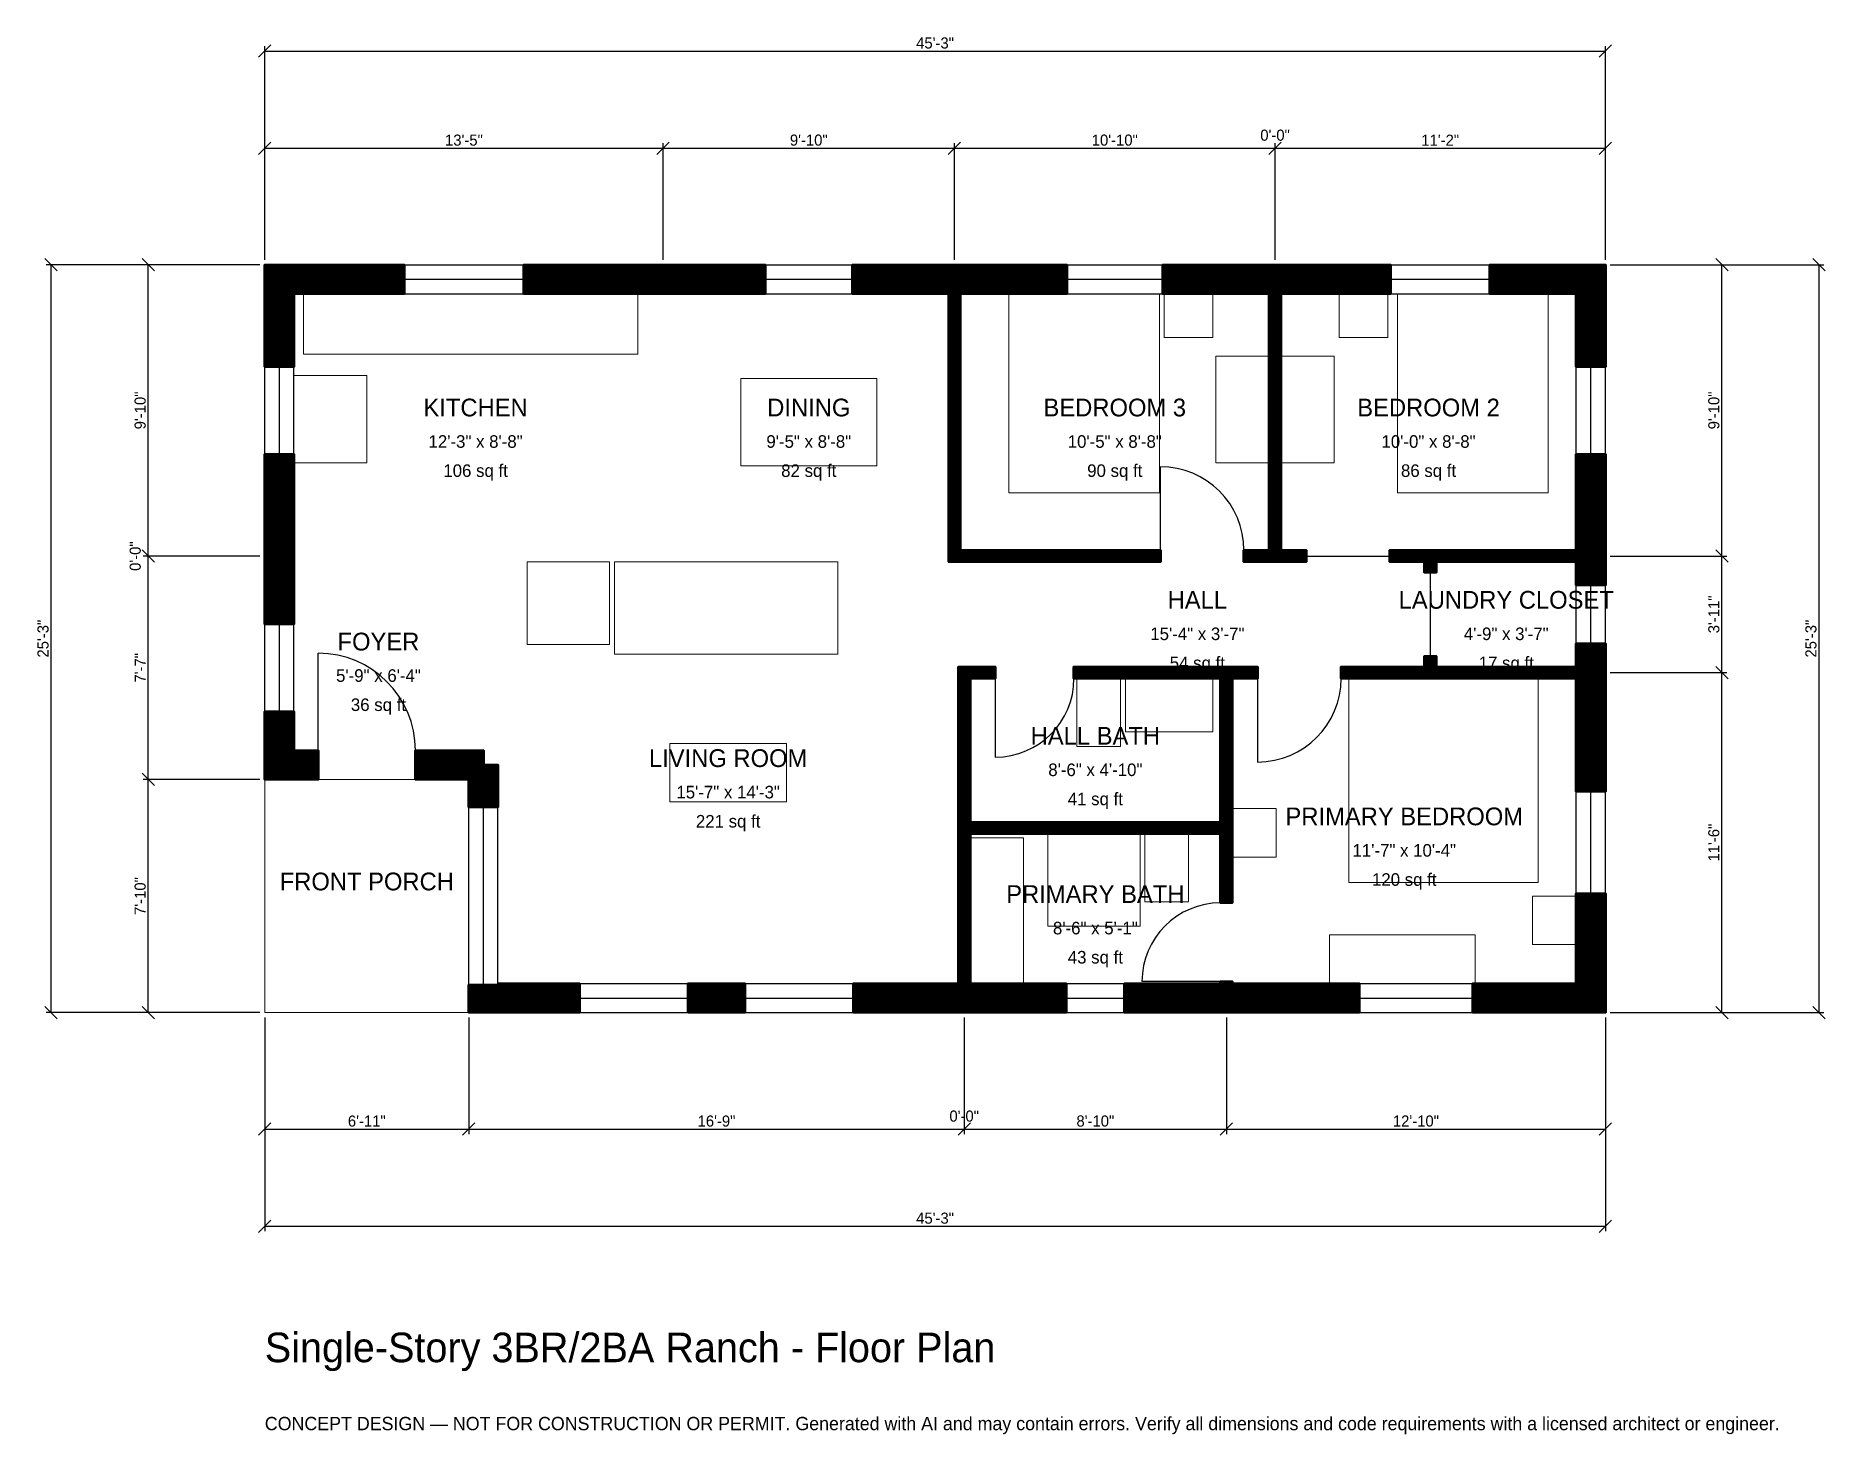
# Model space of a CAD drawing. Header units: inches. Extents: x -93 to 632, y -171 to 396.
import ezdxf
from ezdxf.enums import TextEntityAlignment as Align

# ---------------------------------------------------------------- set-up
doc = ezdxf.new("R2010")
doc.units = ezdxf.units.IN
doc.header["$MEASUREMENT"] = 0
doc.linetypes.add('DASHED', pattern=[0.6, 0.5, -0.1])
for name, color, linetype, lineweight in [('A-ANNO-DIMS', 1, 'Continuous', 13), ('A-ANNO-TEXT', 7, 'Continuous', 18), ('A-AREA-IDEN', 7, 'Continuous', 18), ('A-DOOR', 2, 'Continuous', 25), ('A-FLOR-FIXT', 9, 'Continuous', 13), ('A-FURN', 9, 'Continuous', 13), ('A-GLAZ', 4, 'Continuous', 25), ('A-SITE-PAVE', 8, 'Continuous', 13), ('A-WALL', 7, 'Continuous', 50), ('A-WALL-PATT', 8, 'Continuous', 13)]:
    doc.layers.add(name, color=color, linetype=linetype, lineweight=lineweight)
doc.dimstyles.new('PLAN', dxfattribs={"dimtxt": 4.5, "dimasz": 3, "dimexe": 2, "dimexo": 2, "dimgap": 1, "dimtad": 1, "dimdec": 0, "dimlunit": 4, "dimtsz": 2.5, "dimcen": 2.5, "dimclrd": 1, "dimclre": 1, "dimazin": 3, "dimtfac": 1, "dimtmove": 0, "dimatfit": 3})

msp = doc.modelspace()

# ---------------------------------------------------------------- hatches: boundary and pattern name
at = {"layer": 'A-WALL-PATT'}
h = msp.add_hatch(dxfattribs=at)
h.set_pattern_fill('ANSI31', color=8, scale=0.8)
h.paths.add_polyline_path([(387.4016, 0), (387.4016, 0), (383.8583, 0), (348.4252, 0), (348.4252, 11.811), (383.8583, 11.811), (387.4016, 11.811), (387.4016, 12.5984), (392.126, 12.5984), (392.126, 11.811), (395.6693, 11.811), (443.5039, 11.811), (443.5039, 0), (395.6693, 0), (392.126, 0), (392.126, 0), (387.4016, 0)])
h.paths.add_polyline_path([(289.3701, 0), (285.8268, 0), (285.8268, 0), (281.1024, 0), (281.1024, 0), (277.5591, 0), (238.5827, 0), (238.5827, 11.811), (277.5591, 11.811), (281.1024, 11.811), (281.1024, 72.4409), (281.1024, 77.1654), (281.1024, 140.1575), (281.1024, 140.1575), (285.8268, 140.1575), (296.063, 140.1575), (296.063, 135.4331), (285.8268, 135.4331), (285.8268, 77.1654), (387.4016, 77.1654), (387.4016, 135.4331), (327.9528, 135.4331), (327.9528, 140.1575), (387.4016, 140.1575), (392.126, 140.1575), (402.3622, 140.1575), (402.3622, 135.4331), (392.126, 135.4331), (392.126, 77.1654), (392.126, 72.4409), (392.126, 44.4882), (387.4016, 44.4882), (387.4016, 72.4409), (285.8268, 72.4409), (285.8268, 11.811), (289.3701, 11.811), (324.8031, 11.811), (324.8031, 0), (289.3701, 0)])
h.paths.add_polyline_path([(171.6535, 0), (171.6535, 11.811), (194.4882, 11.811), (194.4882, 0), (171.6535, 0)])
h.paths.add_polyline_path([(94.4882, 0), (94.4882, 0), (82.6772, 0), (82.6772, 0), (82.6771, 0), (82.6771, 11.2205), (94.8819, 11.2205), (94.8819, 11.811), (127.5591, 11.811), (127.5591, 0), (94.4882, 0)])
h.paths.add_polyline_path([(82.6772, 94.4882), (61.0236, 94.4882), (61.0236, 106.2992), (88.5827, 106.2992), (88.5827, 100.3937), (94.4882, 100.3937), (94.4882, 83.2677), (82.6772, 83.2677), (82.6772, 94.4882)])
h.paths.add_polyline_path([(11.811, 94.4882), (11.811, 94.4881), (0, 94.4881), (0, 94.4882), (0, 94.4882), (0, 106.2992), (0, 106.2992), (0, 122.0472), (11.811, 122.0472), (11.811, 106.2992), (21.6535, 106.2992), (21.6535, 94.4882), (11.811, 94.4882)])
h.paths.add_polyline_path([(0, 179.1339), (0, 190.9449), (0, 226.378), (11.811, 226.378), (11.811, 190.9449), (11.811, 179.1339), (11.811, 157.4803), (0, 157.4803), (0, 179.1339)])
h.paths.add_polyline_path([(0, 291.3386), (0, 291.3386), (0, 303.1496), (0, 303.1496), (0, 303.1496), (11.811, 303.1496), (11.811, 303.1496), (56.4961, 303.1496), (56.4961, 291.3386), (11.811, 291.3386), (11.811, 261.811), (0, 261.811), (0, 291.3386)])
h.paths.add_polyline_path([(155.5118, 303.1496), (167.3228, 303.1496), (202.7559, 303.1496), (202.7559, 291.3386), (167.3228, 291.3386), (155.5118, 291.3386), (104.9213, 291.3386), (104.9213, 303.1496), (155.5118, 303.1496)])
h.paths.add_polyline_path([(273.622, 303.1496), (277.1654, 303.1496), (277.1654, 303.1496), (281.8898, 303.1496), (281.8898, 303.1496), (285.4331, 303.1496), (325, 303.1496), (325, 291.3386), (285.4331, 291.3386), (281.8898, 291.3386), (281.8898, 187.4016), (285.8268, 187.4016), (362.9921, 187.4016), (362.9921, 182.6772), (285.8268, 182.6772), (281.8898, 182.6772), (281.1024, 182.6772), (277.1654, 182.6772), (277.1654, 187.4016), (277.1654, 291.3386), (273.622, 291.3386), (238.189, 291.3386), (238.189, 303.1496), (273.622, 303.1496)])
h.paths.add_polyline_path([(403.5433, 303.1496), (407.0866, 303.1496), (407.0866, 303.1496), (411.811, 303.1496), (411.811, 303.1496), (415.3543, 303.1496), (456.2992, 303.1496), (456.2992, 291.3386), (415.3543, 291.3386), (411.811, 291.3386), (411.811, 187.4016), (422.0472, 187.4016), (422.0472, 182.6772), (411.811, 182.6772), (407.0866, 182.6772), (407.0866, 182.6772), (396.8504, 182.6772), (396.8504, 187.4016), (407.0866, 187.4016), (407.0866, 291.3386), (403.5433, 291.3386), (363.9764, 291.3386), (363.9764, 303.1496), (403.5433, 303.1496)])
h.paths.add_polyline_path([(531.4961, 303.1496), (531.4961, 303.1496), (543.3071, 303.1496), (543.3071, 303.1496), (543.3071, 303.1496), (543.3071, 291.3386), (543.3071, 291.3386), (543.3071, 261.811), (531.4961, 261.811), (531.4961, 291.3386), (496.4567, 291.3386), (496.4567, 303.1496), (531.4961, 303.1496)])
h.paths.add_polyline_path([(543.3071, 190.9449), (543.3071, 187.4016), (543.3071, 187.4016), (543.3071, 182.6772), (543.3071, 182.6772), (543.3071, 179.1339), (543.3071, 173.2283), (531.4961, 173.2283), (531.4961, 179.1339), (531.4961, 182.6772), (474.8031, 182.6772), (474.8031, 178.3465), (470.0787, 178.3465), (470.0787, 182.6772), (455.9055, 182.6772), (455.9055, 187.4016), (470.0787, 187.4016), (474.8031, 187.4016), (531.4961, 187.4016), (531.4961, 190.9449), (531.4961, 226.378), (543.3071, 226.378), (543.3071, 190.9449)])
h.paths.add_polyline_path([(543.3071, 143.7008), (543.3071, 140.1575), (543.3071, 140.1575), (543.3071, 135.4331), (543.3071, 135.4331), (543.3071, 131.8898), (543.3071, 89.5669), (531.4961, 89.5669), (531.4961, 131.8898), (531.4961, 135.4331), (474.8031, 135.4331), (470.0787, 135.4331), (436.2205, 135.4331), (436.2205, 140.1575), (470.0787, 140.1575), (470.0787, 144.4882), (474.8031, 144.4882), (474.8031, 140.1575), (531.4961, 140.1575), (531.4961, 143.7008), (531.4961, 149.6063), (543.3071, 149.6063), (543.3071, 143.7008)])
h.paths.add_polyline_path([(543.3071, 11.811), (543.3071, 11.811), (543.3071, 0), (543.3071, 0), (543.3071, 0), (531.4961, 0), (531.4961, 0), (489.5669, 0), (489.5669, 11.811), (531.4961, 11.811), (531.4961, 48.2283), (543.3071, 48.2283), (543.3071, 11.811)])

# ---------------------------------------------------------------- linework, layer by layer
at = {"layer": 'A-DOOR'}
for p, q in [((362.9921, 187.4016), (362.9921, 221.2598)), ((422.0472, 185.0394), (455.9055, 185.0394)), ((472.4409, 144.4882), (472.4409, 178.3465)), ((21.6535, 106.2992), (21.6535, 145.6693)), ((296.063, 135.4331), (296.063, 103.5433)), ((402.3622, 135.4331), (402.3622, 101.5748)), ((387.4016, 12.5984), (355.5118, 12.5984))]:
    msp.add_line(p, q, dxfattribs=at)
for centre, radius, start, end in [((362.9921, 187.4016), 33.8583, 0, 90), ((21.6535, 106.2992), 39.3701, 0, 90), ((296.063, 135.4331), 31.8898, 270, 360), ((402.3622, 135.4331), 33.8583, 270, 360), ((387.4016, 12.5984), 31.8898, 90, 180)]:
    msp.add_arc(centre, radius, start, end, dxfattribs=at)
at = {"layer": 'A-FLOR-FIXT'}
for points in [[(15.748, 266.9291), (151.1811, 266.9291), (151.1811, 291.3386), (15.748, 291.3386)], [(329.1339, 107.874), (346.8504, 107.874), (346.8504, 135.4331), (329.1339, 135.4331)], [(348.8189, 113.7795), (384.252, 113.7795), (384.252, 135.4331), (348.8189, 135.4331)], [(285.8268, 11.811), (307.4803, 11.811), (307.4803, 70.8661), (285.8268, 70.8661)], [(317.3228, 35.0394), (354.7244, 35.0394), (354.7244, 72.4409), (317.3228, 72.4409)], [(356.6929, 44.8819), (374.4094, 44.8819), (374.4094, 72.4409), (356.6929, 72.4409)]]:
    msp.add_lwpolyline(points, close=True, dxfattribs=at)
at = {"layer": 'A-FURN'}
for points in [[(301.5748, 210.6299), (362.5984, 210.6299), (362.5984, 291.3386), (301.5748, 291.3386)], [(364.5669, 273.622), (384.252, 273.622), (384.252, 291.3386), (364.5669, 291.3386)], [(435.4331, 273.622), (455.1181, 273.622), (455.1181, 291.3386), (435.4331, 291.3386)], [(459.0551, 210.6299), (520.0787, 210.6299), (520.0787, 291.3386), (459.0551, 291.3386)], [(385.4331, 222.8346), (407.0866, 222.8346), (407.0866, 266.1417), (385.4331, 266.1417)], [(411.811, 222.8346), (433.4646, 222.8346), (433.4646, 266.1417), (411.811, 266.1417)], [(11.811, 222.8346), (41.3386, 222.8346), (41.3386, 258.2677), (11.811, 258.2677)], [(192.9134, 221.6535), (248.0315, 221.6535), (248.0315, 257.0866), (192.9134, 257.0866)], [(106.2992, 149.2126), (139.7638, 149.2126), (139.7638, 182.6772), (106.2992, 182.6772)], [(141.7323, 145.2756), (232.2835, 145.2756), (232.2835, 182.6772), (141.7323, 182.6772)], [(439.3701, 52.7559), (516.1417, 52.7559), (516.1417, 135.4331), (439.3701, 135.4331)], [(164.1732, 85.4331), (211.4173, 85.4331), (211.4173, 109.0551), (164.1732, 109.0551)], [(392.126, 62.9921), (409.8425, 62.9921), (409.8425, 82.6772), (392.126, 82.6772)], [(513.7795, 27.5591), (531.4961, 27.5591), (531.4961, 47.2441), (513.7795, 47.2441)], [(431.4961, 11.811), (490.5512, 11.811), (490.5512, 31.4961), (431.4961, 31.4961)]]:
    msp.add_lwpolyline(points, close=True, dxfattribs=at)
at = {"layer": 'A-GLAZ'}
for p, q in [((56.4961, 303.1496), (104.9213, 303.1496)), ((202.7559, 303.1496), (238.189, 303.1496)), ((325, 303.1496), (363.9764, 303.1496)), ((456.2992, 303.1496), (496.4567, 303.1496)), ((56.4961, 297.2441), (104.9213, 297.2441)), ((56.4961, 291.3386), (104.9213, 291.3386)), ((202.7559, 297.2441), (238.189, 297.2441)), ((202.7559, 291.3386), (238.189, 291.3386)), ((325, 297.2441), (363.9764, 297.2441)), ((325, 291.3386), (363.9764, 291.3386)), ((456.2992, 297.2441), (496.4567, 297.2441)), ((456.2992, 291.3386), (496.4567, 291.3386)), ((0, 226.378), (0, 261.811)), ((5.9055, 226.378), (5.9055, 261.811)), ((11.811, 226.378), (11.811, 261.811)), ((531.4961, 226.378), (531.4961, 261.811)), ((537.4016, 226.378), (537.4016, 261.811)), ((543.3071, 226.378), (543.3071, 261.811)), ((531.4961, 149.6063), (531.4961, 173.2283)), ((537.4016, 149.6063), (537.4016, 173.2283)), ((543.3071, 149.6063), (543.3071, 173.2283)), ((0, 122.0472), (0, 157.4803)), ((5.9055, 122.0472), (5.9055, 157.4803)), ((11.811, 122.0472), (11.811, 157.4803)), ((531.4961, 48.2283), (531.4961, 89.5669)), ((537.4016, 48.2283), (537.4016, 89.5669)), ((543.3071, 48.2283), (543.3071, 89.5669)), ((82.6772, 11.2205), (82.6772, 83.2677)), ((88.5827, 11.2205), (88.5827, 83.2677)), ((94.4882, 11.2205), (94.4882, 83.2677)), ((127.5591, 11.811), (171.6535, 11.811)), ((194.4882, 11.811), (238.5827, 11.811)), ((324.8031, 11.811), (348.4252, 11.811)), ((443.5039, 11.811), (489.5669, 11.811)), ((127.5591, 5.9055), (171.6535, 5.9055)), ((127.5591, 0), (171.6535, 0)), ((194.4882, 5.9055), (238.5827, 5.9055)), ((194.4882, 0), (238.5827, 0)), ((324.8031, 5.9055), (348.4252, 5.9055)), ((324.8031, 0), (348.4252, 0)), ((443.5039, 5.9055), (489.5669, 5.9055)), ((443.5039, 0), (489.5669, 0))]:
    msp.add_line(p, q, dxfattribs=at)
at = {"layer": 'A-SITE-PAVE', "linetype": 'DASHED'}
msp.add_lwpolyline([(0, 0), (82.6772, 0), (82.6772, 94.4882), (0, 94.4882)], close=True, dxfattribs=at)
at = {"layer": 'A-WALL'}
for points in [[(0, 291.3386), (0, 291.3386), (0, 303.1496), (0, 303.1496), (0, 303.1496), (11.811, 303.1496), (11.811, 303.1496), (56.4961, 303.1496), (56.4961, 291.3386), (11.811, 291.3386), (11.811, 261.811), (0, 261.811), (0, 291.3386)], [(155.5118, 303.1496), (167.3228, 303.1496), (202.7559, 303.1496), (202.7559, 291.3386), (167.3228, 291.3386), (155.5118, 291.3386), (104.9213, 291.3386), (104.9213, 303.1496), (155.5118, 303.1496)], [(273.622, 303.1496), (277.1654, 303.1496), (277.1654, 303.1496), (281.8898, 303.1496), (281.8898, 303.1496), (285.4331, 303.1496), (325, 303.1496), (325, 291.3386), (285.4331, 291.3386), (281.8898, 291.3386), (281.8898, 187.4016), (285.8268, 187.4016), (362.9921, 187.4016), (362.9921, 182.6772), (285.8268, 182.6772), (281.8898, 182.6772), (281.1024, 182.6772), (277.1654, 182.6772), (277.1654, 187.4016), (277.1654, 291.3386), (273.622, 291.3386), (238.189, 291.3386), (238.189, 303.1496), (273.622, 303.1496)], [(403.5433, 303.1496), (407.0866, 303.1496), (407.0866, 303.1496), (411.811, 303.1496), (411.811, 303.1496), (415.3543, 303.1496), (456.2992, 303.1496), (456.2992, 291.3386), (415.3543, 291.3386), (411.811, 291.3386), (411.811, 187.4016), (422.0472, 187.4016), (422.0472, 182.6772), (411.811, 182.6772), (407.0866, 182.6772), (407.0866, 182.6772), (396.8504, 182.6772), (396.8504, 187.4016), (407.0866, 187.4016), (407.0866, 291.3386), (403.5433, 291.3386), (363.9764, 291.3386), (363.9764, 303.1496), (403.5433, 303.1496)], [(531.4961, 303.1496), (531.4961, 303.1496), (543.3071, 303.1496), (543.3071, 303.1496), (543.3071, 303.1496), (543.3071, 291.3386), (543.3071, 291.3386), (543.3071, 261.811), (531.4961, 261.811), (531.4961, 291.3386), (496.4567, 291.3386), (496.4567, 303.1496), (531.4961, 303.1496)], [(0, 179.1339), (0, 190.9449), (0, 226.378), (11.811, 226.378), (11.811, 190.9449), (11.811, 179.1339), (11.811, 157.4803), (0, 157.4803), (0, 179.1339)], [(543.3071, 190.9449), (543.3071, 187.4016), (543.3071, 187.4016), (543.3071, 182.6772), (543.3071, 182.6772), (543.3071, 179.1339), (543.3071, 173.2283), (531.4961, 173.2283), (531.4961, 179.1339), (531.4961, 182.6772), (474.8031, 182.6772), (474.8031, 178.3465), (470.0787, 178.3465), (470.0787, 182.6772), (455.9055, 182.6772), (455.9055, 187.4016), (470.0787, 187.4016), (474.8031, 187.4016), (531.4961, 187.4016), (531.4961, 190.9449), (531.4961, 226.378), (543.3071, 226.378), (543.3071, 190.9449)], [(543.3071, 143.7008), (543.3071, 140.1575), (543.3071, 140.1575), (543.3071, 135.4331), (543.3071, 135.4331), (543.3071, 131.8898), (543.3071, 89.5669), (531.4961, 89.5669), (531.4961, 131.8898), (531.4961, 135.4331), (474.8031, 135.4331), (470.0787, 135.4331), (436.2205, 135.4331), (436.2205, 140.1575), (470.0787, 140.1575), (470.0787, 144.4882), (474.8031, 144.4882), (474.8031, 140.1575), (531.4961, 140.1575), (531.4961, 143.7008), (531.4961, 149.6063), (543.3071, 149.6063), (543.3071, 143.7008)], [(289.3701, 0), (285.8268, 0), (285.8268, 0), (281.1024, 0), (281.1024, 0), (277.5591, 0), (238.5827, 0), (238.5827, 11.811), (277.5591, 11.811), (281.1024, 11.811), (281.1024, 72.4409), (281.1024, 77.1654), (281.1024, 140.1575), (281.1024, 140.1575), (285.8268, 140.1575), (296.063, 140.1575), (296.063, 135.4331), (285.8268, 135.4331), (285.8268, 77.1654), (387.4016, 77.1654), (387.4016, 135.4331), (327.9528, 135.4331), (327.9528, 140.1575), (387.4016, 140.1575), (392.126, 140.1575), (402.3622, 140.1575), (402.3622, 135.4331), (392.126, 135.4331), (392.126, 77.1654), (392.126, 72.4409), (392.126, 44.4882), (387.4016, 44.4882), (387.4016, 72.4409), (285.8268, 72.4409), (285.8268, 11.811), (289.3701, 11.811), (324.8031, 11.811), (324.8031, 0), (289.3701, 0)], [(11.811, 94.4882), (11.811, 94.4881), (0, 94.4881), (0, 94.4882), (0, 94.4882), (0, 106.2992), (0, 106.2992), (0, 122.0472), (11.811, 122.0472), (11.811, 106.2992), (21.6535, 106.2992), (21.6535, 94.4882), (11.811, 94.4882)], [(82.6772, 94.4882), (61.0236, 94.4882), (61.0236, 106.2992), (88.5827, 106.2992), (88.5827, 100.3937), (94.4882, 100.3937), (94.4882, 83.2677), (82.6772, 83.2677), (82.6772, 94.4882)], [(543.3071, 11.811), (543.3071, 11.811), (543.3071, 0), (543.3071, 0), (543.3071, 0), (531.4961, 0), (531.4961, 0), (489.5669, 0), (489.5669, 11.811), (531.4961, 11.811), (531.4961, 48.2283), (543.3071, 48.2283), (543.3071, 11.811)], [(94.4882, 0), (94.4882, 0), (82.6772, 0), (82.6772, 0), (82.6771, 0), (82.6771, 11.2205), (94.8819, 11.2205), (94.8819, 11.811), (127.5591, 11.811), (127.5591, 0), (94.4882, 0)], [(171.6535, 0), (171.6535, 11.811), (194.4882, 11.811), (194.4882, 0), (171.6535, 0)], [(387.4016, 0), (387.4016, 0), (383.8583, 0), (348.4252, 0), (348.4252, 11.811), (383.8583, 11.811), (387.4016, 11.811), (387.4016, 12.5984), (392.126, 12.5984), (392.126, 11.811), (395.6693, 11.811), (443.5039, 11.811), (443.5039, 0), (395.6693, 0), (392.126, 0), (392.126, 0), (387.4016, 0)]]:
    msp.add_lwpolyline(points, close=True, dxfattribs=at)

# ---------------------------------------------------------------- texts
at = {"layer": 'A-ANNO-TEXT'}
for s, height, p in [('Single-Story 3BR/2BA Ranch - Floor Plan', 12, (0, -141.7323)), ('CONCEPT DESIGN — NOT FOR CONSTRUCTION OR PERMIT. Generated with AI and may contain errors. Verify all dimensions and code requirements with a licensed architect or engineer.', 5.4, (0, -169.2913))]:
    msp.add_text(s, height=height, dxfattribs=at).set_placement(p)
at = {"layer": 'A-AREA-IDEN'}
for s, height, p in [('KITCHEN', 7.2, (85.4331, 245.2756)), ('DINING', 7.2, (220.4724, 245.2756)), ('BEDROOM 3', 7.2, (344.4882, 245.2756)), ('BEDROOM 2', 7.2, (471.6535, 245.2756)), ('12\'-3" x 8\'-8"', 5.1, (85.4331, 231.4961)), ('9\'-5" x 8\'-8"', 5.1, (220.4724, 231.4961)), ('10\'-5" x 8\'-8"', 5.1, (344.4882, 231.4961)), ('10\'-0" x 8\'-8"', 5.1, (471.6535, 231.4961)), ('106 sq ft', 5.1, (85.4331, 219.685)), ('82 sq ft', 5.1, (220.4724, 219.685)), ('90 sq ft', 5.1, (344.4882, 219.685)), ('86 sq ft', 5.1, (471.6535, 219.685)), ('HALL', 7.2, (377.9528, 167.3228)), ('LAUNDRY CLOSET', 7.2, (503.1496, 167.3228)), ('FOYER', 7.2, (46.063, 150.3937)), ('15\'-4" x 3\'-7"', 5.1, (377.9528, 153.5433)), ('4\'-9" x 3\'-7"', 5.1, (503.1496, 153.5433)), ('5\'-9" x 6\'-4"', 5.1, (46.063, 136.6142)), ('54 sq ft', 5.1, (377.9528, 141.7323)), ('17 sq ft', 5.1, (503.1496, 141.7323)), ('36 sq ft', 5.1, (46.063, 124.8031)), ('HALL BATH', 7.2, (336.6142, 112.2047)), ('LIVING ROOM', 7.2, (187.7953, 103.1496)), ('8\'-6" x 4\'-10"', 5.1, (336.6142, 98.4252)), ('15\'-7" x 14\'-3"', 5.1, (187.7953, 89.3701)), ('41 sq ft', 5.1, (336.6142, 86.6142)), ('221 sq ft', 5.1, (187.7953, 77.5591)), ('PRIMARY BEDROOM', 7.2, (461.811, 79.5276)), ('11\'-7" x 10\'-4"', 5.1, (461.811, 65.748)), ('FRONT PORCH', 7.2, (41.3386, 53.1496)), ('PRIMARY BATH', 7.2, (336.6142, 48.0315)), ('120 sq ft', 5.1, (461.811, 53.937)), ('8\'-6" x 5\'-1"', 5.1, (336.6142, 34.252)), ('43 sq ft', 5.1, (336.6142, 22.4409))]:
    msp.add_text(s, height=height, dxfattribs=at).set_placement(p, align=Align.MIDDLE_CENTER)

# ---------------------------------------------------------------- dimensions: what is measured, and where the dimension line sits
at = {"layer": 'A-ANNO-DIMS'}
for base, p1, p2, text in [((0, 389.7638), (0, 303.1496), (543.3071, 303.1496), '45\'-3"'), ((0, 350.3937), (0, 303.1496), (161.4173, 303.1496), '13\'-5"'), ((161.4173, 350.3937), (161.4173, 303.1496), (279.5276, 303.1496), '9\'-10"'), ((279.5276, 350.3937), (279.5276, 303.1496), (409.4488, 303.1496), '10\'-10"'), ((409.4488, 350.3937), (409.4488, 303.1496), (409.4488, 303.1496), '0\'-0"'), ((409.4488, 350.3937), (409.4488, 303.1496), (543.3071, 303.1496), '11\'-2"'), ((0, -47.2441), (0, 0), (82.6772, 0), '6\'-11"'), ((0, -86.6142), (0, 0), (543.3071, 0), '45\'-3"'), ((82.6772, -47.2441), (82.6772, 0), (283.4646, 0), '16\'-9"'), ((283.4646, -47.2441), (283.4646, 0), (283.4646, 0), '0\'-0"'), ((283.4646, -47.2441), (283.4646, 0), (389.7638, 0), '8\'-10"'), ((389.7638, -47.2441), (389.7638, 0), (543.3071, 0), '12\'-10"')]:
    msp.add_linear_dim(base=base, p1=p1, p2=p2, text=text, dimstyle='PLAN', dxfattribs=at).render()
for base, p1, p2, text in [((-86.6142, 0), (0, 0), (0, 303.1496), '25\'-3"'), ((-47.2441, 185.0394), (0, 185.0394), (0, 303.1496), '9\'-10"'), ((590.5512, 185.0394), (543.3071, 185.0394), (543.3071, 303.1496), '9\'-10"'), ((629.9213, 0), (543.3071, 0), (543.3071, 303.1496), '25\'-3"'), ((-47.2441, 185.0394), (0, 185.0394), (0, 185.0394), '0\'-0"'), ((-47.2441, 94.4882), (0, 94.4882), (0, 185.0394), '7\'-7"'), ((590.5512, 137.7953), (543.3071, 137.7953), (543.3071, 185.0394), '3\'-11"'), ((590.5512, 0), (543.3071, 0), (543.3071, 137.7953), '11\'-6"'), ((-47.2441, 0), (0, 0), (0, 94.4882), '7\'-10"')]:
    msp.add_linear_dim(base=base, p1=p1, p2=p2, angle=90, text=text, dimstyle='PLAN', dxfattribs=at).render()

doc.saveas('drawing.dxf')
